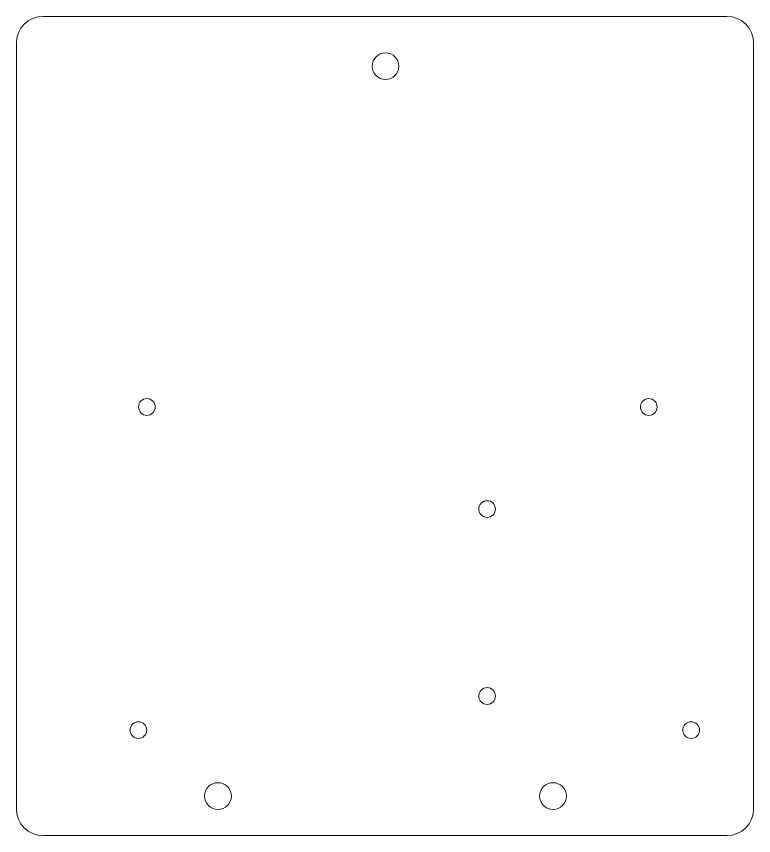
# Model space of a CAD drawing. Header units: millimetres. Extents: x -288 to 359, y -150 to 98.
# Drawn here: x -288.5 to -178.5, y -78.8 to 43.5 of the extents above; entities that cross this region are included whole.
import ezdxf

# ---------------------------------------------------------------- set-up
doc = ezdxf.new("R2010")
doc.units = ezdxf.units.MM
doc.header["$MEASUREMENT"] = 0
doc.layers.add('Cut', color=7, linetype='Continuous', plot=False)

msp = doc.modelspace()

# ---------------------------------------------------------------- linework, layer by layer
at = {"layer": 'Cut', "color": 250, "lineweight": 9}
for centre, major_axis in [((-233.4153, 36.0663), (0, 2)), ((-269.0174, -14.7954), (0, 1.25)), ((-194.1351, -14.7954), (0, 1.25)), ((-218.2565, -30.03), (0, 1.25)), ((-218.2565, -57.9389), (0, 1.25)), ((-270.2869, -63.0171), (0, 1.25)), ((-187.8085, -63.0171), (0, 1.25)), ((-258.4153, -72.8701), (0, 2)), ((-208.4153, -72.8701), (0, 2))]:
    msp.add_ellipse(centre, major_axis=major_axis, ratio=1, dxfattribs=at)
msp.add_open_spline([(-182.4912, -78.7701), (-182.4912, -78.7701), (-284.4913, -78.7701), (-284.4913, -78.7701), (-284.4913, -78.7701), (-286.6912, -78.7701), (-288.4912, -76.9701), (-288.4912, -74.77), (-288.4912, -74.77), (-288.4912, -74.77), (-288.4912, 39.4981), (-288.4912, 39.4981), (-288.4912, 39.4981), (-288.4912, 41.6983), (-286.6912, 43.4983), (-284.4913, 43.4983), (-284.4913, 43.4983), (-284.4913, 43.4983), (-182.4912, 43.4983), (-182.4912, 43.4983), (-182.4912, 43.4983), (-180.2912, 43.4983), (-178.4912, 41.6983), (-178.4912, 39.4981), (-178.4912, 39.4981), (-178.4912, 39.4981), (-178.4912, -74.77), (-178.4912, -74.77), (-178.4912, -74.77), (-178.4912, -76.9701), (-180.2912, -78.7701), (-182.4912, -78.7701)], degree=3, knots=[0, 0, 0, 0, 0.11111111, 0.11111111, 0.11111111, 0.11111111, 0.22222222, 0.22222222, 0.22222222, 0.22222222, 0.33333333, 0.33333333, 0.33333333, 0.33333333, 0.44444444, 0.44444444, 0.44444444, 0.44444444, 0.55555556, 0.55555556, 0.55555556, 0.55555556, 0.66666667, 0.66666667, 0.66666667, 0.66666667, 0.77777778, 0.77777778, 0.77777778, 0.77777778, 1, 1, 1, 1], dxfattribs=at)

doc.saveas('drawing.dxf')
